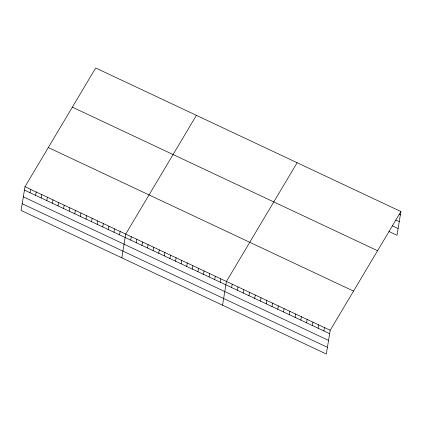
<?xml version="1.0" encoding="UTF-8"?>
<svg xmlns="http://www.w3.org/2000/svg" width="422" height="422" viewBox="0 0 422 422"><rect width="100%" height="100%" fill="white"/><g stroke="black" fill="none" stroke-linecap="round" stroke-linejoin="round"><path stroke-width="0.63" d="M24.988 186.724L21.1 210.462L326.317 354.021L330.199 330.284L400.9 211.538L95.683 67.979L24.988 186.724L330.199 330.284M30.031 192.738L30.584 189.357M35.627 195.37L36.176 191.989M41.219 198.002L41.773 194.621M46.816 200.629L47.369 197.253M52.412 203.262L52.966 199.886M58.009 205.894L58.563 202.518M63.601 208.526L64.155 205.15M69.197 211.158L69.751 207.782M74.794 213.79L75.348 210.414M80.391 216.423L80.945 213.047M85.988 219.055L86.536 215.674M91.579 221.687L92.133 218.306M97.176 224.319L97.73 220.938M102.773 226.952L103.327 223.57M108.37 229.584L108.923 226.203M113.961 232.216L114.515 228.835M119.558 234.848L120.112 231.467M121.821 257.837L125.709 234.099L196.404 115.354M130.751 240.113L131.305 236.731M136.348 242.745L136.897 239.364M141.94 245.377L142.494 241.996M147.536 248.009L148.09 244.628M153.133 250.636L153.687 247.26M158.73 253.269L159.284 249.893M164.322 255.901L164.875 252.525M169.918 258.533L170.472 255.157M175.515 261.165L176.069 257.789M181.112 263.797L181.666 260.421M186.709 266.43L187.257 263.054M192.3 269.062L192.854 265.681M197.897 271.694L198.451 268.313M203.494 274.326L204.048 270.945M209.09 276.959L209.644 273.577M214.682 279.591L215.236 276.21M220.279 282.223L220.833 278.842M222.542 305.212L226.429 281.474L297.125 162.728M231.641 287.567L232.195 284.185M237.407 290.278L237.961 286.897M243.172 292.989L243.726 289.608M248.938 295.701L249.492 292.319M254.703 298.412L255.252 295.036M260.469 301.123L261.018 297.747M266.229 303.835L266.783 300.459M271.995 306.546L272.549 303.17M277.76 309.257L278.314 305.881M283.526 311.969L284.08 308.593M289.292 314.685L289.845 311.304M295.057 317.397L295.611 314.015M300.823 320.108L301.377 316.727M306.588 322.819L307.142 319.438M312.354 325.531L312.908 322.15M318.119 328.242L318.673 324.861M323.885 330.953L324.439 327.572M400.9 211.538L397.012 235.276L388.942 231.478M399.196 214.376L400.346 214.919M395.789 220.01L399.249 221.634M392.349 225.844L398.115 228.555M72.357 107.162L377.569 250.726M48.319 147.536L353.531 291.101M24.434 190.106L329.651 333.665M23.331 196.821L328.548 340.385M22.202 203.742L327.414 347.306"/></g></svg>
